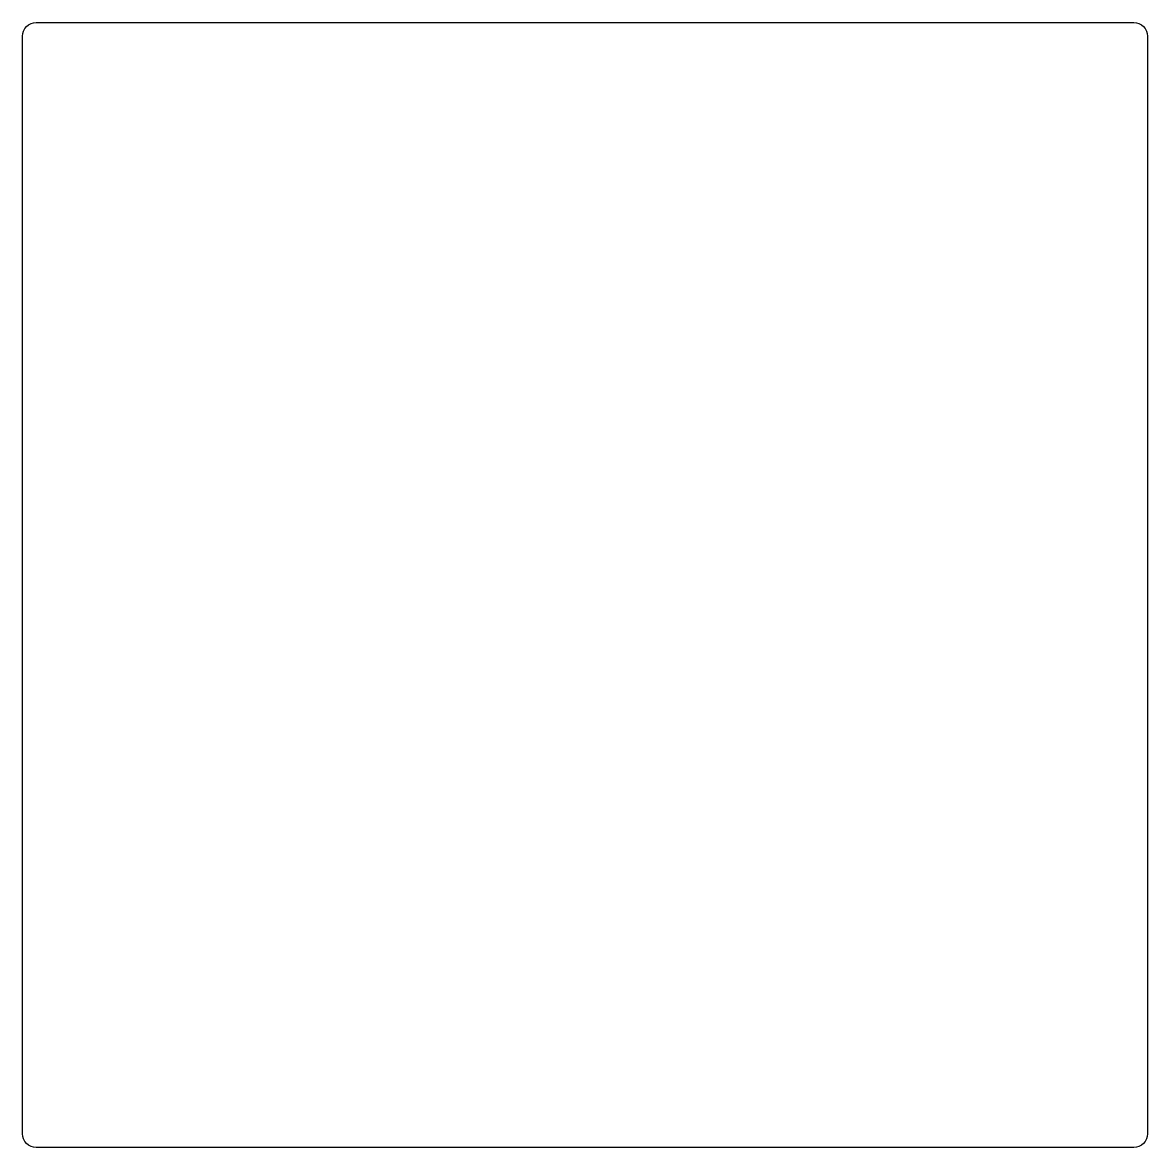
# Model space of a CAD drawing. Header units: millimetres. Extents: x 0 to 407, y 0 to 407.
import ezdxf

# ---------------------------------------------------------------- set-up
doc = ezdxf.new("R2010")
doc.units = ezdxf.units.MM
doc.layers.get('0').update_dxf_attribs({"linetype": 'CONTINUOUS'})

msp = doc.modelspace()

# ---------------------------------------------------------------- linework, layer by layer
msp.add_lwpolyline([(402, 0), (5, 0, -0.414214), (0, 5), (0, 402, -0.414214), (5, 407), (402, 407, -0.414214), (407, 402), (407, 5, -0.414214)], format="xyb", close=True)

doc.saveas('drawing.dxf')
